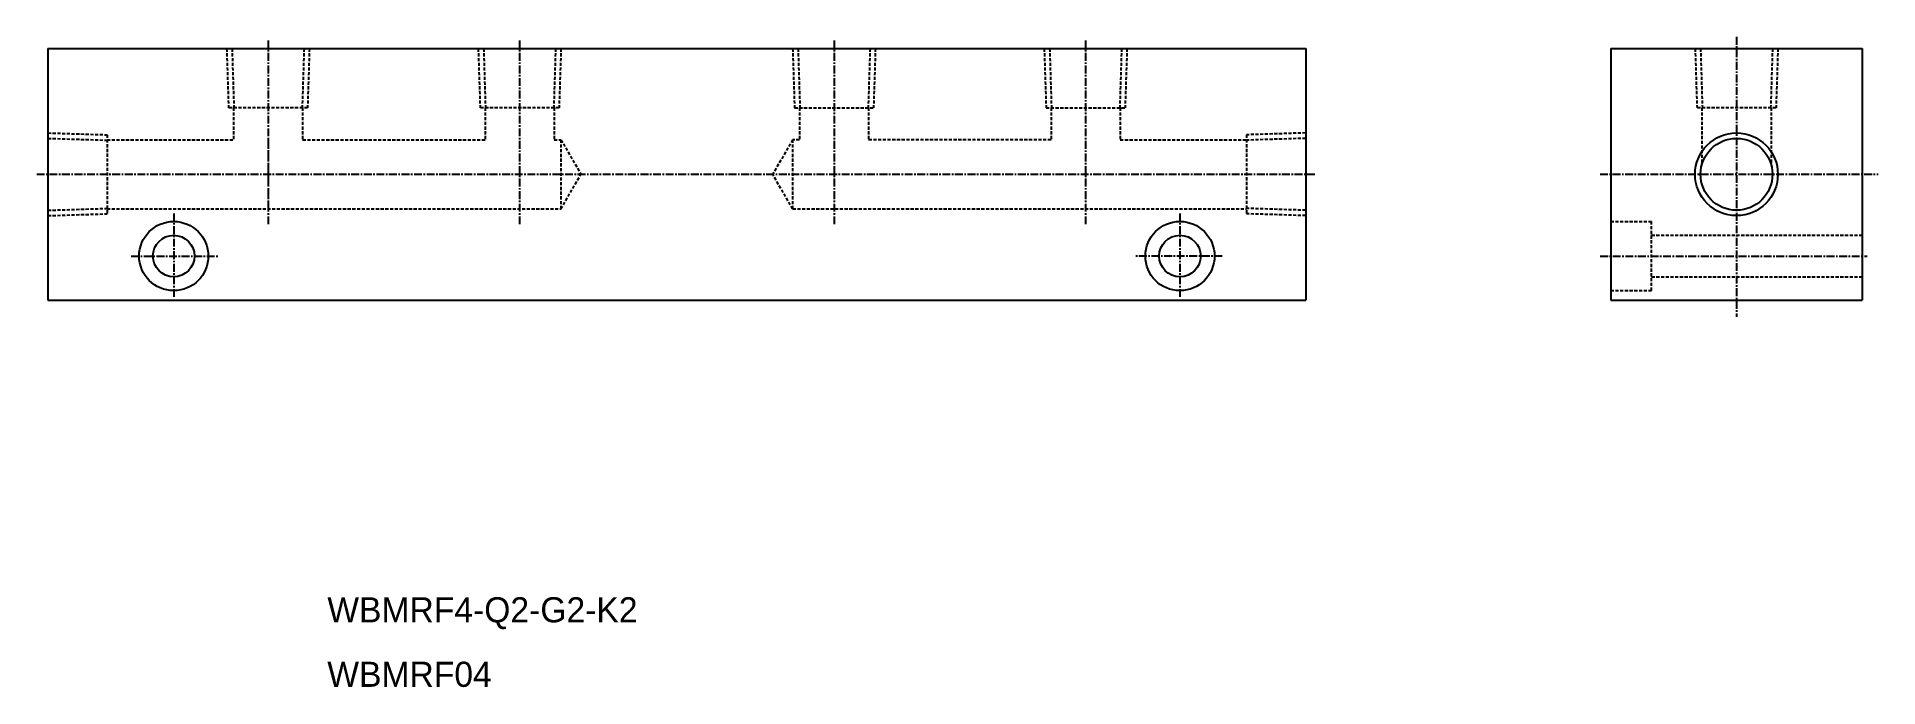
# Model space of a CAD drawing. Extents: x 843 to 1136, y 323 to 426.
import ezdxf

# ---------------------------------------------------------------- set-up
doc = ezdxf.new("R2010")
doc.units = 0
doc.linetypes.add('CENTER', pattern=[2, 1.25, -0.25, 0.25, -0.25])
doc.linetypes.add('DASHED', pattern=[0.75, 0.5, -0.25])
doc.layers.get('0').update_dxf_attribs({"linetype": 'CONTINUOUS'})
doc.layers.add('CENTER', color=1, linetype='CENTER')

msp = doc.modelspace()

# ---------------------------------------------------------------- linework, layer by layer
at = {"color": 7, "linetype": 'CONTINUOUS'}
for p, q in [((845.2, 424.24), (1045.2, 424.24)), ((845.2, 424.24), (845.2, 384.24)), ((1045.2, 424.24), (1045.2, 384.24)), ((1093.7, 424.24), (1133.7, 424.24)), ((1093.7, 424.24), (1093.7, 384.24)), ((1133.7, 424.24), (1133.7, 384.24)), ((845.2, 384.24), (1045.2, 384.24)), ((1093.7, 384.24), (1133.7, 384.24))]:
    msp.add_line(p, q, dxfattribs=at)
at = {"color": 3, "linetype": 'DASHED'}
for p, q in [((873.62, 424.24), (873.92, 414.84)), ((874.48, 424.24), (874.77, 414.84)), ((885.92, 424.24), (885.63, 414.84)), ((886.78, 424.24), (886.48, 414.84)), ((913.62, 424.24), (913.92, 414.84)), ((914.48, 424.24), (914.77, 414.84)), ((925.92, 424.24), (925.63, 414.84)), ((926.78, 424.24), (926.48, 414.84)), ((963.62, 424.24), (963.92, 414.84)), ((964.48, 424.24), (964.77, 414.84)), ((975.92, 424.24), (975.63, 414.84)), ((976.78, 424.24), (976.48, 414.84)), ((1003.62, 424.24), (1003.92, 414.84)), ((1004.48, 424.24), (1004.77, 414.84)), ((1015.92, 424.24), (1015.63, 414.84)), ((1016.78, 424.24), (1016.48, 414.84)), ((1107.12, 424.24), (1107.42, 414.84)), ((1107.98, 424.24), (1108.27, 414.84)), ((1119.42, 424.24), (1119.13, 414.84)), ((1120.28, 424.24), (1119.99, 414.84)), ((886.48, 414.84), (873.92, 414.84)), ((874.7, 414.84), (874.7, 409.74)), ((885.7, 414.84), (885.7, 409.74)), ((926.48, 414.84), (913.92, 414.84)), ((914.7, 414.84), (914.7, 409.74)), ((925.7, 414.84), (925.7, 409.74)), ((963.92, 414.84), (976.48, 414.84)), ((964.7, 414.84), (964.7, 409.74)), ((975.7, 414.84), (975.7, 409.74)), ((1003.92, 414.84), (1016.48, 414.84)), ((1004.7, 414.84), (1004.7, 409.74)), ((1015.7, 414.84), (1015.7, 409.74)), ((1119.99, 414.84), (1107.42, 414.84)), ((1108.2, 414.84), (1108.2, 405.82)), ((1119.2, 414.84), (1119.2, 405.82)), ((845.2, 410.82), (854.6, 410.53)), ((845.2, 409.96), (854.6, 409.67)), ((854.6, 410.53), (854.6, 397.96)), ((1045.2, 410.82), (1035.8, 410.53)), ((1035.8, 410.53), (1035.8, 397.96)), ((1045.2, 409.96), (1035.8, 409.67)), ((854.6, 409.74), (874.7, 409.74)), ((885.7, 409.74), (914.7, 409.74)), ((925.7, 409.74), (926.78, 409.74)), ((926.78, 409.74), (929.95, 404.24)), ((926.78, 409.74), (926.78, 398.74)), ((963.62, 409.74), (960.45, 404.24)), ((963.62, 409.74), (963.62, 398.74)), ((964.7, 409.74), (963.62, 409.74)), ((1004.7, 409.74), (975.7, 409.74)), ((1015.7, 409.74), (1035.8, 409.74)), ((926.78, 398.74), (929.95, 404.24)), ((963.62, 398.74), (960.45, 404.24)), ((845.2, 398.52), (854.6, 398.81)), ((854.6, 398.74), (926.78, 398.74)), ((963.62, 398.74), (1035.8, 398.74)), ((1045.2, 398.52), (1035.8, 398.81)), ((845.2, 397.66), (854.6, 397.96)), ((1045.2, 397.66), (1035.8, 397.96)), ((1093.7, 396.74), (1100.2, 396.74)), ((1100.2, 385.74), (1100.2, 396.74)), ((1100.2, 394.54), (1133.7, 394.54)), ((1100.2, 387.94), (1133.7, 387.94)), ((1093.7, 385.74), (1100.2, 385.74))]:
    msp.add_line(p, q, dxfattribs=at)
at = {"color": 3, "linetype": 'CONTINUOUS'}
msp.add_circle((1113.7, 404.24), 6.58, dxfattribs=at)
at = {"color": 7, "linetype": 'CONTINUOUS'}
for centre, radius in [((1113.7, 404.24), 5.72), ((865.2, 391.24), 5.5), ((1025.2, 391.24), 5.5), ((865.2, 391.24), 3.3), ((1025.2, 391.24), 3.3)]:
    msp.add_circle(centre, radius, dxfattribs=at)
at = {"layer": 'CENTER', "color": 1, "linetype": 'CENTER'}
for p, q in [((880.2, 425.55), (880.2, 396.24)), ((920.2, 425.55), (920.2, 396.24)), ((970.2, 425.55), (970.2, 396.24)), ((1010.2, 425.55), (1010.2, 396.24)), ((1113.7, 426.11), (1113.7, 381.57)), ((880.2, 410.06), (880.2, 397.85)), ((843.43, 404.24), (1046.63, 404.24)), ((1092, 404.24), (1136.23, 404.24)), ((865.2, 397.99), (865.2, 384.6)), ((1025.2, 397.99), (1025.2, 384.6)), ((858.46, 391.24), (872.24, 391.24)), ((1031.94, 391.24), (1018.16, 391.24)), ((1092.03, 391.24), (1134.46, 391.24))]:
    msp.add_line(p, q, dxfattribs=at)

# ---------------------------------------------------------------- texts
at = {"color": 7, "linetype": 'CONTINUOUS'}
for s, p in [('WBMRF4-Q2-G2-K2', (889.62, 332.96)), ('WBMRF04', (889.62, 322.7))]:
    msp.add_text(s, height=4, dxfattribs=at).set_placement(p)

doc.saveas('drawing.dxf')
